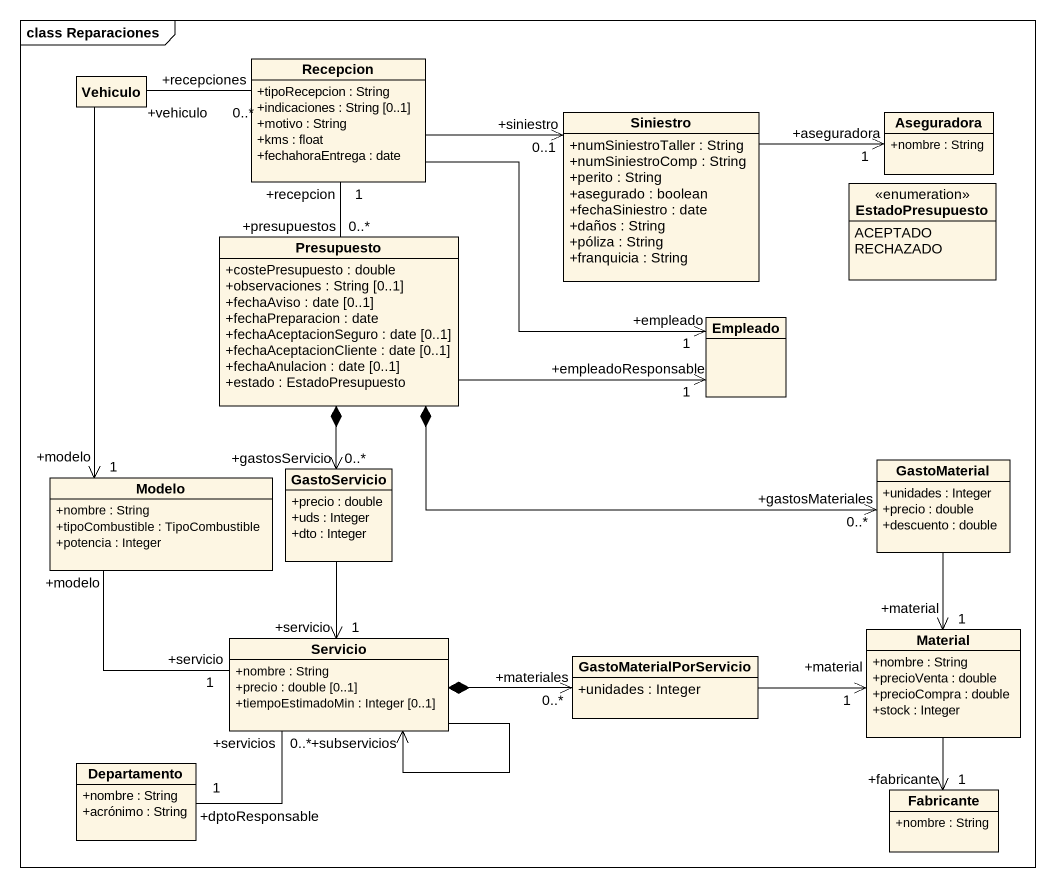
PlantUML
@startuml
mainframe class Reparaciones
hide circle
hide empty members
skinparam classAttributeIconSize 0
class Vehiculo
class Recepcion {
  +tipoRecepcion : String
  +indicaciones : String [0..1]
  +motivo : String
  +kms : float
  +fechahoraEntrega : date
}
class Siniestro {
  +numSiniestroTaller : String
  +numSiniestroComp : String
  +perito : String
  +asegurado : boolean
  +fechaSiniestro : date
  +daños : String
  +póliza : String
  +franquicia : String
}
class Aseguradora {
  +nombre : String
}
enum EstadoPresupuesto {
  ACEPTADO
  RECHAZADO
}
class Presupuesto {
  +costePresupuesto : double
  +observaciones : String [0..1]
  +fechaAviso : date [0..1]
  +fechaPreparacion : date
  +fechaAceptacionSeguro : date [0..1]
  +fechaAceptacionCliente : date [0..1]
  +fechaAnulacion : date [0..1]
  +estado : EstadoPresupuesto
}
class Empleado
class Modelo {
  +nombre : String
  +tipoCombustible : TipoCombustible
  +potencia : Integer
}
class GastoServicio {
  +precio : double
  +uds : Integer
  +dto : Integer
}
class GastoMaterial {
  +unidades : Integer
  +precio : double
  +descuento : double
}
class Servicio {
  +nombre : String
  +precio : double [0..1]
  +tiempoEstimadoMin : Integer [0..1]
}
class GastoMaterialPorServicio {
  +unidades : Integer
}
class Material {
  +nombre : String
  +precioVenta : double
  +precioCompra : double
  +stock : Integer
}
class Departamento {
  +nombre : String
  +acrónimo : String
}
class Fabricante {
  +nombre : String
}
Vehiculo "+vehiculo" -right- "+recepciones\n0..*" Recepcion
Vehiculo --> "+modelo\n1" Modelo
Recepcion "+recepcion\n1" -- "+presupuestos\n0..*" Presupuesto
Recepcion -right-> "+empleado\n1" Empleado
Siniestro "+siniestro\n0..1" <-left- Recepcion
Siniestro -right-> "+aseguradora\n1" Aseguradora
Presupuesto -right-> "+empleadoResponsable\n1" Empleado
Presupuesto *-right-> "+gastosMateriales\n0..*" GastoMaterial
Modelo "+modelo" -- "+servicio\n1" Servicio
GastoServicio "+gastosServicio\n0..*" <-up-* Presupuesto
GastoServicio --> "+servicio\n1" Servicio
GastoMaterial --> "+material\n1" Material
Servicio "+subservicios" <-- Servicio
Servicio "+servicios\n0..*" -left- "+dptoResponsable\n1" Departamento
GastoMaterialPorServicio "+materiales\n0..*" <-left-* Servicio
GastoMaterialPorServicio -right-> "+material\n1" Material
Material --> "+fabricante\n1" Fabricante
@enduml
